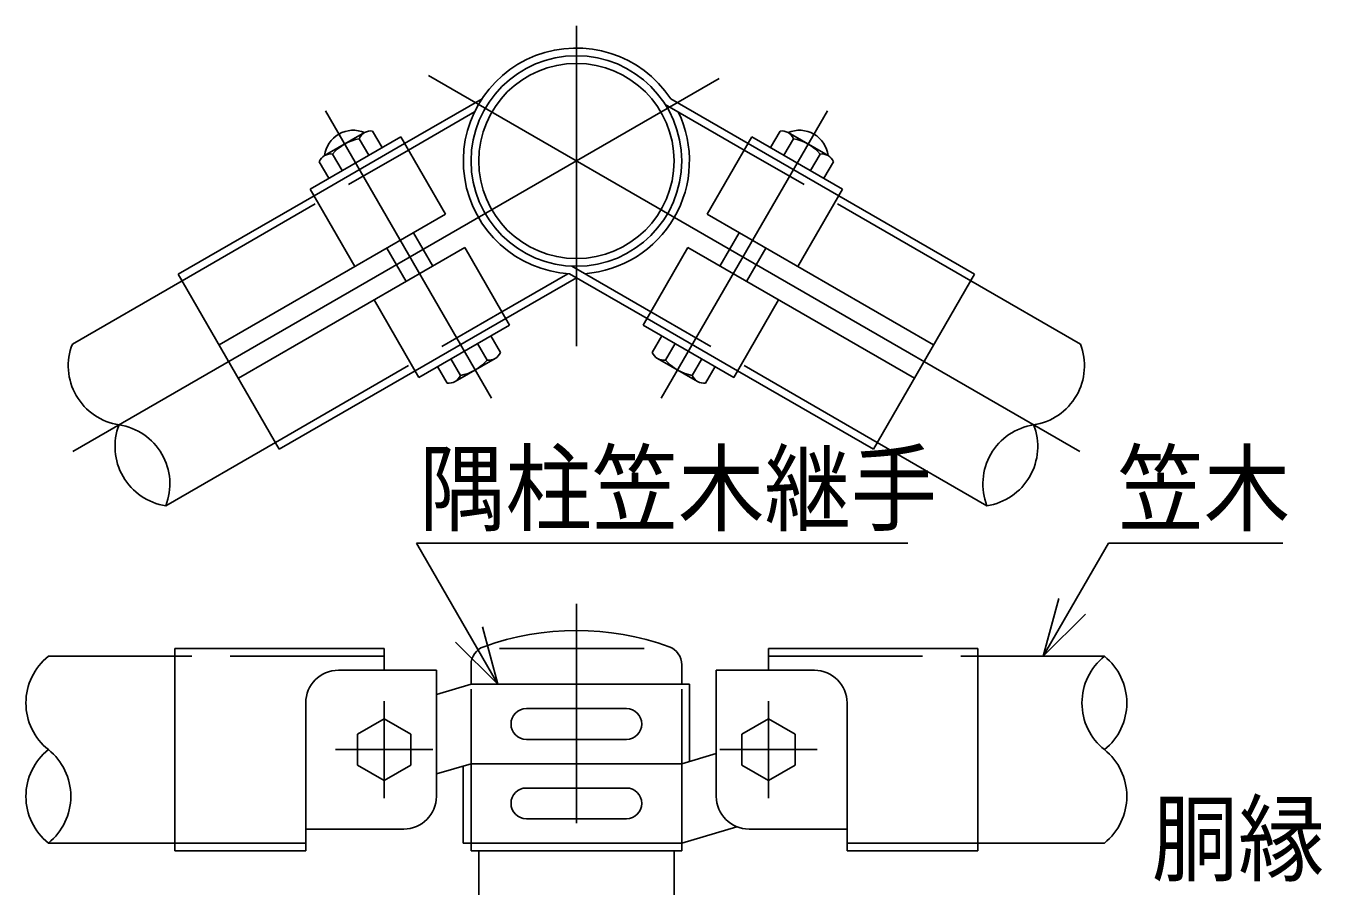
# Model space of a CAD drawing. Units: millimetres, scale not verified. Extents: x -4425 to 4425, y -3150 to 3150.
# Drawn here: x 1565 to 2577, y 24 to 696 of the extents above; entities that cross this region are included whole.
import ezdxf
from ezdxf.enums import TextEntityAlignment as Align

# ---------------------------------------------------------------- set-up
doc = ezdxf.new("R2010")
doc.units = ezdxf.units.MM
doc.header["$LTSCALE"] = 20
doc.linetypes.add('DASHED', pattern=[7.5, 6, -1.5])
doc.linetypes.add('USER1', pattern=[50.8, 31.75, -6.35, 6.35, -6.35])
doc.layers.add('0-0_1', color=7, linetype='Continuous', lineweight=25)
doc.styles.add('ＭＳ ゴシック', font='')
doc.styles.get('ＭＳ ゴシック').set_extended_font_data('MS Gothic')

msp = doc.modelspace()

# ---------------------------------------------------------------- linework, layer by layer
at = {"layer": '0-0_1', "color": 3, "linetype": 'USER1'}
for p, q in [((1994.75, 695.9), (1994.75, 445.96)), ((1601.85, 363.61), (2106.06, 654.72)), ((2387.64, 363.61), (1879.34, 657.08)), ((1798.89, 629.68), (1928.49, 405.21)), ((2190.6, 629.68), (2061, 405.21)), ((1994.75, -942.55), (1994.75, 244.82)), ((1844.75, 168.9), (1844.75, 92.96)), ((2144.75, 168.9), (2144.75, 92.96)), ((1806.78, 130.93), (1882.72, 130.93)), ((2106.78, 130.93), (2182.72, 130.93))]:
    msp.add_line(p, q, dxfattribs=at)
at = {"layer": '0-0_1'}
for p, q in [((1860.73, 604.18), (1921.16, 639.07)), ((2128.77, 604.18), (2068.34, 639.07)), ((1863.73, 598.98), (1915.3, 628.76)), ((2125.77, 598.98), (2064.09, 634.59)), ((1787.06, 568.58), (1857.73, 609.38)), ((1829.53, 612.62), (1798.35, 594.62)), ((1825.36, 607.83), (1832.79, 594.98)), ((1835.75, 613.83), (1843.18, 600.98)), ((1857.73, 609.38), (1892.68, 548.84)), ((2131.77, 609.38), (2096.82, 548.84)), ((2202.44, 568.58), (2131.77, 609.38)), ((2153.74, 613.83), (2146.32, 600.98)), ((2164.13, 607.83), (2156.71, 594.98)), ((2159.97, 612.62), (2191.14, 594.62)), ((1794.19, 589.83), (1801.61, 576.98)), ((1804.58, 595.83), (1812, 582.98)), ((2184.92, 595.83), (2177.49, 582.98)), ((2195.31, 589.83), (2187.89, 576.98)), ((1787.06, 568.58), (1822.01, 508.04)), ((2202.44, 568.58), (2167.49, 508.04)), ((1684.06, 502.18), (1790.06, 563.38)), ((2305.44, 502.18), (2199.44, 563.38)), ((1716.01, 446.84), (1892.68, 548.84)), ((2273.49, 446.84), (2096.82, 548.84)), ((1882.74, 508.46), (1867.74, 534.44)), ((2106.76, 508.46), (2121.76, 534.44)), ((1731.01, 420.86), (1907.68, 522.86)), ((1861.95, 496.46), (1846.95, 522.44)), ((1907.68, 522.86), (1942.63, 462.32)), ((2081.82, 522.86), (2046.87, 462.32)), ((2258.49, 420.86), (2081.82, 522.86)), ((2127.54, 496.46), (2142.54, 522.44)), ((2052.87, 472.72), (1991.19, 508.33)), ((1601.5, 447.59), (1687.06, 496.98)), ((1684.06, 502.18), (1762.96, 365.52)), ((1936.63, 472.72), (1988.2, 502.49)), ((1939.63, 467.52), (1994.75, 499.34)), ((2049.87, 467.52), (1989.44, 502.41)), ((2305.44, 502.18), (2226.54, 365.52)), ((2387.99, 447.59), (2302.44, 496.98)), ((1837.01, 482.06), (1871.96, 421.52)), ((1871.96, 421.52), (1942.63, 462.32)), ((1925.11, 435.06), (1917.69, 447.92)), ((1935.5, 441.06), (1928.08, 453.92)), ((2053.99, 441.06), (2061.42, 453.92)), ((2064.39, 435.06), (2071.81, 447.92)), ((1904.33, 423.06), (1896.9, 435.92)), ((1900.16, 418.28), (1931.34, 436.28)), ((2089.34, 418.28), (2058.16, 436.28)), ((2085.17, 423.06), (2092.59, 435.92)), ((1762.96, 365.52), (1868.96, 426.72)), ((1893.93, 417.06), (1886.51, 429.92)), ((2095.56, 417.06), (2102.99, 429.92)), ((2226.54, 365.52), (2120.54, 426.72)), ((1674.4, 321.32), (1759.96, 370.72)), ((2315.09, 321.32), (2229.54, 370.72)), ((1681.55, 203.83), (1582.76, 203.83)), ((1681.55, 209.83), (1681.55, 52.03)), ((1844.75, 209.83), (1681.55, 209.83)), ((1844.75, 209.83), (1844.75, 192.88)), ((2047.58, 209.83), (1934.7, 209.83)), ((2144.75, 209.83), (2307.95, 209.83)), ((2144.75, 209.83), (2144.75, 192.88)), ((2307.95, 209.83), (2307.95, 52.03)), ((2307.95, 203.83), (2406.74, 203.83)), ((1885.55, 192.88), (1809.05, 192.88)), ((1885.55, 192.88), (1885.55, 94.48)), ((1912.55, 181.93), (1912.55, 197.17)), ((2076.95, 181.93), (2076.95, 197.17)), ((2103.95, 192.88), (2103.95, 94.48)), ((2103.95, 192.88), (2180.45, 192.88)), ((1885.55, 173.95), (1912.55, 181.93)), ((2082.95, 181.93), (1912.55, 181.93)), ((2082.95, 181.93), (2082.95, 121.75)), ((1783.55, 167.38), (1783.55, 52.03)), ((2033.75, 162.95), (1955.75, 162.95)), ((2205.95, 167.38), (2205.95, 52.03)), ((1844.75, 154.93), (1823.96, 142.93)), ((1844.75, 154.93), (1865.53, 142.93)), ((2144.75, 154.93), (2123.96, 142.93)), ((2144.75, 154.93), (2165.53, 142.93)), ((1823.96, 142.93), (1823.96, 118.93)), ((1865.53, 142.93), (1865.53, 118.93)), ((2123.96, 142.93), (2123.96, 118.93)), ((2165.53, 142.93), (2165.53, 118.93)), ((2033.75, 138.95), (1955.75, 138.95)), ((2103.95, 127.95), (2076.95, 119.98)), ((1823.96, 118.93), (1844.75, 106.93)), ((1865.53, 118.93), (1844.75, 106.93)), ((1885.55, 112), (1912.55, 119.98)), ((1906.55, 58.03), (1906.55, 118.2)), ((2076.95, 119.98), (1912.55, 119.98)), ((2123.96, 118.93), (2144.75, 106.93)), ((2165.53, 118.93), (2144.75, 106.93)), ((2033.75, 101), (1955.75, 101)), ((2033.75, 77), (1955.75, 77)), ((1860.05, 68.98), (1783.55, 68.98)), ((2120.07, 70.76), (2076.95, 58.03)), ((2129.45, 68.98), (2205.95, 68.98)), ((1681.55, 58.03), (1582.76, 58.03)), ((1783.55, 52.03), (1681.55, 52.03)), ((2076.95, 58.03), (1906.55, 58.03)), ((1912.55, 52.03), (1912.55, 58.03)), ((1912.55, 52.03), (2076.95, 52.03)), ((1918.55, -66.02), (1918.55, 52.03)), ((2070.95, -66.02), (2070.95, 52.03)), ((2076.95, 52.03), (2076.95, 58.03)), ((2205.95, 52.03), (2307.95, 52.03)), ((2307.95, 58.03), (2406.74, 58.03))]:
    msp.add_line(p, q, dxfattribs=at)
at = {"layer": '0-0_1', "color": 8, "linetype": 'DASHED'}
for p, q in [((1687.06, 496.98), (1863.73, 598.98)), ((1790.06, 563.38), (1860.73, 604.18)), ((2302.44, 496.98), (2125.77, 598.98)), ((2199.44, 563.38), (2128.77, 604.18)), ((1759.96, 370.72), (1936.63, 472.72)), ((1868.96, 426.72), (1939.63, 467.52)), ((2120.54, 426.72), (2049.87, 467.52)), ((2229.54, 370.72), (2052.87, 472.72)), ((1844.75, 203.83), (1681.55, 203.83)), ((2144.75, 203.83), (2307.95, 203.83)), ((1912.55, 58.03), (1912.55, 181.93)), ((2076.95, 58.03), (2076.95, 181.93)), ((1783.55, 58.03), (1681.55, 58.03)), ((2205.95, 58.03), (2307.95, 58.03))]:
    msp.add_line(p, q, dxfattribs=at)
at = {"layer": '0-0_1', "color": 2}
for p, q in [((1869.93, 292), (2253.47, 292)), ((1869.93, 292), (1933.48, 181.93)), ((2359.02, 203.83), (2409.93, 292)), ((2409.93, 292), (2546.01, 292)), ((2359.02, 203.83), (2371.08, 248.83)), ((2359.02, 203.83), (2391.96, 236.77)), ((1933.48, 181.93), (1921.42, 226.93)), ((1933.48, 181.93), (1900.54, 214.87))]:
    msp.add_line(p, q, dxfattribs=at)
at = {"layer": '0-0_1'}
msp.add_lwpolyline([(2152.49, 482.06), (2117.54, 421.52), (2046.87, 462.32)], dxfattribs=at)
for radius in [82.2, 76.2]:
    msp.add_circle((1994.75, 590.45), radius, dxfattribs=at)
for centre, radius, start, end in [((1994.75, 590.45), 88.2, 33.45168, 266.54857), ((1994.75, 590.45), 88.2, 274.25598, 25.74398), ((1820.69, 591.93), 22.5, 66.86995, 173.13025), ((1831.94, 572.44), 36, 100.52886, 139.47133), ((1834.41, 604.15), 9.77, 82.12119, 157.87901), ((2155.08, 604.15), 9.77, 22.12114, 97.87896), ((2168.81, 591.93), 22.5, 6.8699, 113.13019), ((2157.56, 572.44), 36, 40.52882, 79.47128), ((1803.24, 586.15), 9.77, 82.12119, 157.87901), ((2186.26, 586.15), 9.77, 22.12114, 97.87896), ((1645.03, 430.63), 46.72, 158.71811, 261.28221), ((2344.46, 430.63), 46.72, 278.71792, 21.28203), ((1897.75, 458.46), 36, 280.52872, 319.47118), ((1926.45, 444.74), 9.77, 262.12104, 337.87886), ((2063.05, 444.74), 9.77, 202.12099, 277.87881), ((2091.75, 458.46), 36, 220.52867, 259.47114), ((1895.27, 426.74), 9.77, 262.12104, 337.87886), ((2094.22, 426.74), 9.77, 202.12099, 277.87881), ((1681.48, 367.5), 46.72, 158.71811, 261.28221), ((1630.87, 338.28), 46.72, 338.71797, 81.28208), ((2358.63, 338.28), 46.72, 98.71807, 201.28218), ((2308.01, 367.5), 46.72, 278.71792, 21.28203), ((1994.75, 10.97), 212.95, 70.15529, 109.84486), ((1611.98, 167.38), 46.72, 128.71809, 231.2822), ((1927.55, 197.17), 15, 109.84486, 180), ((2061.95, 197.17), 15, 0, 70.15529), ((2435.96, 167.38), 46.72, 128.71809, 231.2822), ((2377.52, 167.38), 46.72, 308.71795, 51.28205), ((1809.05, 167.38), 25.5, 90, 180), ((2180.45, 167.38), 25.5, 0, 90), ((1955.75, 150.95), 12, 90, 270), ((2033.75, 150.95), 12, 270, 90), ((1611.98, 94.48), 46.72, 128.71809, 231.2822), ((1553.53, 94.48), 46.72, 308.71795, 51.28205), ((2377.52, 94.48), 46.72, 308.71795, 51.28205), ((1860.05, 94.48), 25.5, 270, 0), ((1955.75, 89), 12, 90, 270), ((2033.75, 89), 12, 270, 90), ((2129.45, 94.48), 25.5, 180, 270)]:
    msp.add_arc(centre, radius, start, end, dxfattribs=at)

# ---------------------------------------------------------------- texts
at = {"layer": '0-0_1', "style": 'ＭＳ ゴシック', "width": 0.9}
for s, p in [('隅柱笠木継手', (1872.2, 290.96)), ('笠木', (2417.03, 290.94)), ('胴縁', (2443.77, 17.59))]:
    msp.add_text(s, height=54.84, dxfattribs=at).set_placement(p, align=Align.BOTTOM_LEFT)

doc.saveas('drawing.dxf')
